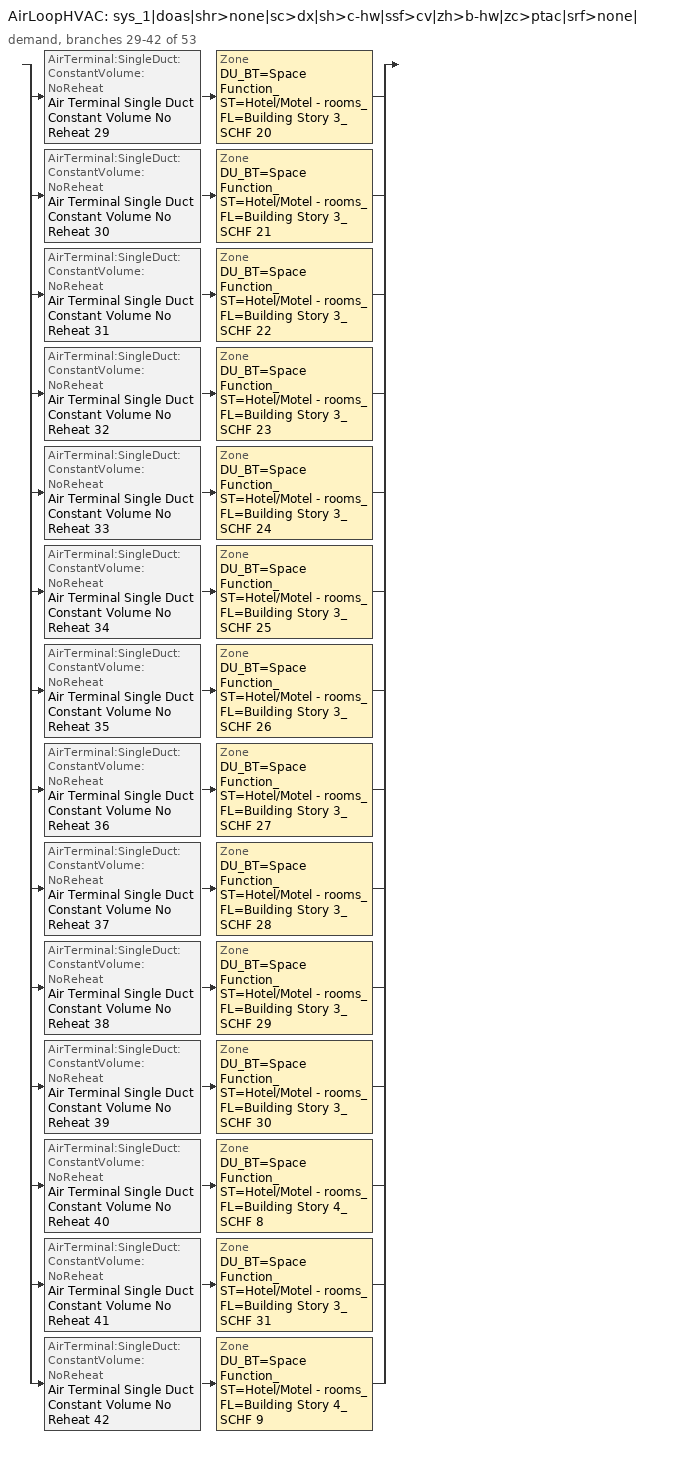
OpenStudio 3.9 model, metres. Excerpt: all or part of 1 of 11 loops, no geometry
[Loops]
AirLoopHVAC 'sys_1|doas|shr>none|sc>dx|sh>c-hw|ssf>cv|zh>b-hw|zc>ptac|srf>none|'
 demand, branches 29-42 of 53: split
  | AirTerminal:SingleDuct:ConstantVolume:NoReheat 'Air Terminal Single Duct Constant Volume No Reheat 29' > Zone 'DU_BT=Space Function_ST=Hotel/Motel - rooms_FL=Building Story 3_SCHF 20'
  | AirTerminal:SingleDuct:ConstantVolume:NoReheat 'Air Terminal Single Duct Constant Volume No Reheat 30' > Zone 'DU_BT=Space Function_ST=Hotel/Motel - rooms_FL=Building Story 3_SCHF 21'
  | AirTerminal:SingleDuct:ConstantVolume:NoReheat 'Air Terminal Single Duct Constant Volume No Reheat 31' > Zone 'DU_BT=Space Function_ST=Hotel/Motel - rooms_FL=Building Story 3_SCHF 22'
  | AirTerminal:SingleDuct:ConstantVolume:NoReheat 'Air Terminal Single Duct Constant Volume No Reheat 32' > Zone 'DU_BT=Space Function_ST=Hotel/Motel - rooms_FL=Building Story 3_SCHF 23'
  | AirTerminal:SingleDuct:ConstantVolume:NoReheat 'Air Terminal Single Duct Constant Volume No Reheat 33' > Zone 'DU_BT=Space Function_ST=Hotel/Motel - rooms_FL=Building Story 3_SCHF 24'
  | AirTerminal:SingleDuct:ConstantVolume:NoReheat 'Air Terminal Single Duct Constant Volume No Reheat 34' > Zone 'DU_BT=Space Function_ST=Hotel/Motel - rooms_FL=Building Story 3_SCHF 25'
  | AirTerminal:SingleDuct:ConstantVolume:NoReheat 'Air Terminal Single Duct Constant Volume No Reheat 35' > Zone 'DU_BT=Space Function_ST=Hotel/Motel - rooms_FL=Building Story 3_SCHF 26'
  | AirTerminal:SingleDuct:ConstantVolume:NoReheat 'Air Terminal Single Duct Constant Volume No Reheat 36' > Zone 'DU_BT=Space Function_ST=Hotel/Motel - rooms_FL=Building Story 3_SCHF 27'
  | AirTerminal:SingleDuct:ConstantVolume:NoReheat 'Air Terminal Single Duct Constant Volume No Reheat 37' > Zone 'DU_BT=Space Function_ST=Hotel/Motel - rooms_FL=Building Story 3_SCHF 28'
  | AirTerminal:SingleDuct:ConstantVolume:NoReheat 'Air Terminal Single Duct Constant Volume No Reheat 38' > Zone 'DU_BT=Space Function_ST=Hotel/Motel - rooms_FL=Building Story 3_SCHF 29'
  | AirTerminal:SingleDuct:ConstantVolume:NoReheat 'Air Terminal Single Duct Constant Volume No Reheat 39' > Zone 'DU_BT=Space Function_ST=Hotel/Motel - rooms_FL=Building Story 3_SCHF 30'
  | AirTerminal:SingleDuct:ConstantVolume:NoReheat 'Air Terminal Single Duct Constant Volume No Reheat 40' > Zone 'DU_BT=Space Function_ST=Hotel/Motel - rooms_FL=Building Story 4_SCHF 8'
  | AirTerminal:SingleDuct:ConstantVolume:NoReheat 'Air Terminal Single Duct Constant Volume No Reheat 41' > Zone 'DU_BT=Space Function_ST=Hotel/Motel - rooms_FL=Building Story 3_SCHF 31'
  | AirTerminal:SingleDuct:ConstantVolume:NoReheat 'Air Terminal Single Duct Constant Volume No Reheat 42' > Zone 'DU_BT=Space Function_ST=Hotel/Motel - rooms_FL=Building Story 4_SCHF 9'
[Sizing:Zone] Zone Cooling Design Supply Air Temperature Input Method=TemperatureDifference; Zone Cooling Design Supply Air Temperature {C}=14; Zone Cooling Design Supply Air Temperature Difference {deltaC}=11; Zone Heating Design Supply Air Temperature Input Method=TemperatureDifference; Zone Heating Design Supply Air Temperature {C}=40; Zone Heating Design Supply Air Temperature Difference {deltaC}=21; Zone Cooling Design Supply Air Humidity Ratio {kg-H2O/kg-air}=0.0085; Zone Heating Design Supply Air Humidity Ratio {kg-H2O/kg-air}=0.008; Zone Heating Sizing Factor=1.3; Zone Cooling Sizing Factor=1.1; Cooling Design Air Flow Method=DesignDay; Heating Design Air Flow Method=DesignDay; Account for Dedicated Outdoor Air System=No; Dedicated Outdoor Air System Control Strategy=NeutralSupplyAir; Dedicated Outdoor Air Low Setpoint Temperature for Design {C}=autosize; Dedicated Outdoor Air High Setpoint Temperature for Design {C}=autosize; Zone Load Sizing Method=Sensible Load Only No Latent Load; Zone Latent Cooling Design Supply Air Humidity Ratio Input Method=HumidityRatioDifference; Zone Cooling Design Supply Air Humidity Ratio Difference {kgWater/kgDryAir}=0.005; Zone Latent Heating Design Supply Air Humidity Ratio Input Method=HumidityRatioDifference; Zone Humidification Design Supply Air Humidity Ratio Difference {kgWater/kgDryAir}=0.005; Sizing Option=Coincident
DU_BT=Space Function_ST=Hotel/Motel - rooms_FL=Building Story 3_SCHF 20; DU_BT=Space Function_ST=Hotel/Motel - rooms_FL=Building Story 3_SCHF 21; DU_BT=Space Function_ST=Hotel/Motel - rooms_FL=Building Story 3_SCHF 22; DU_BT=Space Function_ST=Hotel/Motel - rooms_FL=Building Story 3_SCHF 23; DU_BT=Space Function_ST=Hotel/Motel - rooms_FL=Building Story 3_SCHF 24; DU_BT=Space Function_ST=Hotel/Motel - rooms_FL=Building Story 3_SCHF 25; DU_BT=Space Function_ST=Hotel/Motel - rooms_FL=Building Story 3_SCHF 26; DU_BT=Space Function_ST=Hotel/Motel - rooms_FL=Building Story 3_SCHF 27; DU_BT=Space Function_ST=Hotel/Motel - rooms_FL=Building Story 3_SCHF 28; DU_BT=Space Function_ST=Hotel/Motel - rooms_FL=Building Story 3_SCHF 29; DU_BT=Space Function_ST=Hotel/Motel - rooms_FL=Building Story 3_SCHF 30; DU_BT=Space Function_ST=Hotel/Motel - rooms_FL=Building Story 4_SCHF 8; DU_BT=Space Function_ST=Hotel/Motel - rooms_FL=Building Story 3_SCHF 31; DU_BT=Space Function_ST=Hotel/Motel - rooms_FL=Building Story 4_SCHF 9
[Zone equipment]
DU_BT=Space Function_ST=Hotel/Motel - rooms_FL=Building Story 3_SCHF 20: DU_BT=Space Function_ST=Hotel/Motel - rooms_FL=Building Story 3_SCHF 20 PTAC, Zone HVAC Baseboard Convective Water 29, Air Terminal Single Duct Constant Volume No Reheat 29
DU_BT=Space Function_ST=Hotel/Motel - rooms_FL=Building Story 3_SCHF 21: DU_BT=Space Function_ST=Hotel/Motel - rooms_FL=Building Story 3_SCHF 21 PTAC, Zone HVAC Baseboard Convective Water 30, Air Terminal Single Duct Constant Volume No Reheat 30
DU_BT=Space Function_ST=Hotel/Motel - rooms_FL=Building Story 3_SCHF 22: DU_BT=Space Function_ST=Hotel/Motel - rooms_FL=Building Story 3_SCHF 22 PTAC, Zone HVAC Baseboard Convective Water 31, Air Terminal Single Duct Constant Volume No Reheat 31
DU_BT=Space Function_ST=Hotel/Motel - rooms_FL=Building Story 3_SCHF 23: DU_BT=Space Function_ST=Hotel/Motel - rooms_FL=Building Story 3_SCHF 23 PTAC, Zone HVAC Baseboard Convective Water 32, Air Terminal Single Duct Constant Volume No Reheat 32
DU_BT=Space Function_ST=Hotel/Motel - rooms_FL=Building Story 3_SCHF 24: DU_BT=Space Function_ST=Hotel/Motel - rooms_FL=Building Story 3_SCHF 24 PTAC, Zone HVAC Baseboard Convective Water 33, Air Terminal Single Duct Constant Volume No Reheat 33
DU_BT=Space Function_ST=Hotel/Motel - rooms_FL=Building Story 3_SCHF 25: DU_BT=Space Function_ST=Hotel/Motel - rooms_FL=Building Story 3_SCHF 25 PTAC, Zone HVAC Baseboard Convective Water 34, Air Terminal Single Duct Constant Volume No Reheat 34
DU_BT=Space Function_ST=Hotel/Motel - rooms_FL=Building Story 3_SCHF 26: DU_BT=Space Function_ST=Hotel/Motel - rooms_FL=Building Story 3_SCHF 26 PTAC, Zone HVAC Baseboard Convective Water 35, Air Terminal Single Duct Constant Volume No Reheat 35
DU_BT=Space Function_ST=Hotel/Motel - rooms_FL=Building Story 3_SCHF 27: DU_BT=Space Function_ST=Hotel/Motel - rooms_FL=Building Story 3_SCHF 27 PTAC, Zone HVAC Baseboard Convective Water 36, Air Terminal Single Duct Constant Volume No Reheat 36
DU_BT=Space Function_ST=Hotel/Motel - rooms_FL=Building Story 3_SCHF 28: DU_BT=Space Function_ST=Hotel/Motel - rooms_FL=Building Story 3_SCHF 28 PTAC, Zone HVAC Baseboard Convective Water 37, Air Terminal Single Duct Constant Volume No Reheat 37
DU_BT=Space Function_ST=Hotel/Motel - rooms_FL=Building Story 3_SCHF 29: DU_BT=Space Function_ST=Hotel/Motel - rooms_FL=Building Story 3_SCHF 29 PTAC, Zone HVAC Baseboard Convective Water 38, Air Terminal Single Duct Constant Volume No Reheat 38
DU_BT=Space Function_ST=Hotel/Motel - rooms_FL=Building Story 3_SCHF 30: DU_BT=Space Function_ST=Hotel/Motel - rooms_FL=Building Story 3_SCHF 30 PTAC, Zone HVAC Baseboard Convective Water 39, Air Terminal Single Duct Constant Volume No Reheat 39
DU_BT=Space Function_ST=Hotel/Motel - rooms_FL=Building Story 4_SCHF 8: DU_BT=Space Function_ST=Hotel/Motel - rooms_FL=Building Story 4_SCHF 8 PTAC, Zone HVAC Baseboard Convective Water 40, Air Terminal Single Duct Constant Volume No Reheat 40
DU_BT=Space Function_ST=Hotel/Motel - rooms_FL=Building Story 3_SCHF 31: DU_BT=Space Function_ST=Hotel/Motel - rooms_FL=Building Story 3_SCHF 31 PTAC, Zone HVAC Baseboard Convective Water 41, Air Terminal Single Duct Constant Volume No Reheat 41
DU_BT=Space Function_ST=Hotel/Motel - rooms_FL=Building Story 4_SCHF 9: DU_BT=Space Function_ST=Hotel/Motel - rooms_FL=Building Story 4_SCHF 9 PTAC, Zone HVAC Baseboard Convective Water 42, Air Terminal Single Duct Constant Volume No Reheat 42
[Coil:Cooling:DX:SingleSpeed] Availability Schedule=Always On Discrete; Rated Total Cooling Capacity {W}=autosize; Rated Sensible Heat Ratio=autosize; Rated COP {W/W}=2.72491; Rated Air Flow Rate {m3/s}=autosize; Rated Evaporator Fan Power Per Volume Flow Rate 2017 {W/(m3/s)}=773.3; Rated Evaporator Fan Power Per Volume Flow Rate 2023 {W/(m3/s)}=934.4; Total Cooling Capacity Function of Temperature Curve=DXCOOL-NECB2011-REF-CAPFT; Total Cooling Capacity Function of Flow Fraction Curve=DXCOOL-NECB2011-REF-CAPFFLOW; Energy Input Ratio Function of Temperature Curve=DXCOOL-NECB2011-REF-COOLEIRFT; Energy Input Ratio Function of Flow Fraction Curve=DXCOOL-NECB2011-REF-COOLEIRFFLOW; Part Load Fraction Correlation Curve=DXCOOL-NECB2011-REF-COOLPLFFPLR; Minimum Outdoor Dry-Bulb Temperature for Compressor Operation {C}=-25; Nominal Time for Condensate Removal to Begin {s}=0; Ratio of Initial Moisture Evaporation Rate and Steady State Latent Capacity=0; Maximum Cycling Rate {cycles/hr}=0; Latent Capacity Time Constant {s}=0; Condenser Type=AirCooled; Evaporative Condenser Effectiveness=0.9; Evaporative Condenser Air Flow Rate {m3/s}=autosize; Evaporative Condenser Pump Rated Power Consumption {W}=autosize; Crankcase Heater Capacity {W}=0; Maximum Outdoor Dry-Bulb Temperature for Crankcase Heater Operation {C}=10; Basin Heater Capacity {W/K}=0; Basin Heater Setpoint Temperature {C}=2
Coil Cooling DX Single Speed 29 5kBtu/hr 7.7726EER; Coil Cooling DX Single Speed 30 3kBtu/hr 7.7726EER; Coil Cooling DX Single Speed 31 3kBtu/hr 7.7726EER; Coil Cooling DX Single Speed 32 5kBtu/hr 7.7726EER; Coil Cooling DX Single Speed 33 3kBtu/hr 7.7726EER; Coil Cooling DX Single Speed 34 3kBtu/hr 7.7726EER; Coil Cooling DX Single Speed 35 3kBtu/hr 7.7726EER; Coil Cooling DX Single Speed 36 3kBtu/hr 7.7726EER; Coil Cooling DX Single Speed 37 5kBtu/hr 7.7726EER; Coil Cooling DX Single Speed 38 3kBtu/hr 7.7726EER; Coil Cooling DX Single Speed 39 3kBtu/hr 7.7726EER; Coil Cooling DX Single Speed 40 14kBtu/hr 7.7726EER; Coil Cooling DX Single Speed 41 3kBtu/hr 7.7726EER; Coil Cooling DX Single Speed 42 9kBtu/hr 7.7726EER
[Coil:Heating:Electric] Availability Schedule=ON_OFF_ALWAYS_OFF
Coil Heating Electric 29; Coil Heating Electric 30; Coil Heating Electric 31; Coil Heating Electric 32; Coil Heating Electric 33; Coil Heating Electric 34; Coil Heating Electric 35; Coil Heating Electric 36; Coil Heating Electric 37; Coil Heating Electric 38; Coil Heating Electric 39; Coil Heating Electric 40; Coil Heating Electric 41; Coil Heating Electric 42
[Fan:OnOff] Availability Schedule=Always On Discrete; Fan Total Efficiency=0.39975; Pressure Rise {Pa}=331.288; Maximum Flow Rate {m3/s}=autosize; Motor Efficiency=0.615; Motor In Airstream Fraction=1
Name | Fan Power Ratio Function of Speed Ratio Curve | Fan Efficiency Ratio Function of Speed Ratio Curve
Fan On Off 29 | Fan On Off Power Curve 28 | Fan On Off Efficiency Curve 28
Fan On Off 30 | Fan On Off Power Curve 29 | Fan On Off Efficiency Curve 29
Fan On Off 31 | Fan On Off Power Curve 30 | Fan On Off Efficiency Curve 30
Fan On Off 32 | Fan On Off Power Curve 31 | Fan On Off Efficiency Curve 31
Fan On Off 33 | Fan On Off Power Curve 32 | Fan On Off Efficiency Curve 32
Fan On Off 34 | Fan On Off Power Curve 33 | Fan On Off Efficiency Curve 33
Fan On Off 35 | Fan On Off Power Curve 34 | Fan On Off Efficiency Curve 34
Fan On Off 36 | Fan On Off Power Curve 35 | Fan On Off Efficiency Curve 35
Fan On Off 37 | Fan On Off Power Curve 36 | Fan On Off Efficiency Curve 36
Fan On Off 38 | Fan On Off Power Curve 37 | Fan On Off Efficiency Curve 37
Fan On Off 39 | Fan On Off Power Curve 38 | Fan On Off Efficiency Curve 38
Fan On Off 40 | Fan On Off Power Curve 39 | Fan On Off Efficiency Curve 39
Fan On Off 41 | Fan On Off Power Curve 40 | Fan On Off Efficiency Curve 40
Fan On Off 42 | Fan On Off Power Curve 41 | Fan On Off Efficiency Curve 41
[ZoneHVAC:PackagedTerminalAirConditioner] Availability Schedule=Always On Discrete; Supply Air Flow Rate During Cooling Operation {m3/s}=Autosize; Supply Air Flow Rate During Heating Operation {m3/s}=Autosize; Supply Air Flow Rate When No Cooling or Heating is Needed {m3/s}=Autosize; No Load Supply Air Flow Rate Control Set To Low Speed=Yes; Outdoor Air Flow Rate During Cooling Operation {m3/s}=1e-05; Outdoor Air Flow Rate During Heating Operation {m3/s}=1e-05; Outdoor Air Flow Rate When No Cooling or Heating is Needed {m3/s}=1e-05; Fan Placement=DrawThrough; Supply Air Fan Operating Mode Schedule=ON_OFF_ALWAYS_OFF
Name | Supply Air Fan | Heating Coil | Cooling Coil
DU_BT=Space Function_ST=Hotel/Motel - rooms_FL=Building Story 3_SCHF 20 PTAC | Fan On Off 29 | Coil Heating Electric 29 | Coil Cooling DX Single Speed 29 5kBtu/hr 7.7726EER
DU_BT=Space Function_ST=Hotel/Motel - rooms_FL=Building Story 3_SCHF 21 PTAC | Fan On Off 30 | Coil Heating Electric 30 | Coil Cooling DX Single Speed 30 3kBtu/hr 7.7726EER
DU_BT=Space Function_ST=Hotel/Motel - rooms_FL=Building Story 3_SCHF 22 PTAC | Fan On Off 31 | Coil Heating Electric 31 | Coil Cooling DX Single Speed 31 3kBtu/hr 7.7726EER
DU_BT=Space Function_ST=Hotel/Motel - rooms_FL=Building Story 3_SCHF 23 PTAC | Fan On Off 32 | Coil Heating Electric 32 | Coil Cooling DX Single Speed 32 5kBtu/hr 7.7726EER
DU_BT=Space Function_ST=Hotel/Motel - rooms_FL=Building Story 3_SCHF 24 PTAC | Fan On Off 33 | Coil Heating Electric 33 | Coil Cooling DX Single Speed 33 3kBtu/hr 7.7726EER
DU_BT=Space Function_ST=Hotel/Motel - rooms_FL=Building Story 3_SCHF 25 PTAC | Fan On Off 34 | Coil Heating Electric 34 | Coil Cooling DX Single Speed 34 3kBtu/hr 7.7726EER
DU_BT=Space Function_ST=Hotel/Motel - rooms_FL=Building Story 3_SCHF 26 PTAC | Fan On Off 35 | Coil Heating Electric 35 | Coil Cooling DX Single Speed 35 3kBtu/hr 7.7726EER
DU_BT=Space Function_ST=Hotel/Motel - rooms_FL=Building Story 3_SCHF 27 PTAC | Fan On Off 36 | Coil Heating Electric 36 | Coil Cooling DX Single Speed 36 3kBtu/hr 7.7726EER
DU_BT=Space Function_ST=Hotel/Motel - rooms_FL=Building Story 3_SCHF 28 PTAC | Fan On Off 37 | Coil Heating Electric 37 | Coil Cooling DX Single Speed 37 5kBtu/hr 7.7726EER
DU_BT=Space Function_ST=Hotel/Motel - rooms_FL=Building Story 3_SCHF 29 PTAC | Fan On Off 38 | Coil Heating Electric 38 | Coil Cooling DX Single Speed 38 3kBtu/hr 7.7726EER
DU_BT=Space Function_ST=Hotel/Motel - rooms_FL=Building Story 3_SCHF 30 PTAC | Fan On Off 39 | Coil Heating Electric 39 | Coil Cooling DX Single Speed 39 3kBtu/hr 7.7726EER
DU_BT=Space Function_ST=Hotel/Motel - rooms_FL=Building Story 4_SCHF 8 PTAC | Fan On Off 40 | Coil Heating Electric 40 | Coil Cooling DX Single Speed 40 14kBtu/hr 7.7726EER
DU_BT=Space Function_ST=Hotel/Motel - rooms_FL=Building Story 3_SCHF 31 PTAC | Fan On Off 41 | Coil Heating Electric 41 | Coil Cooling DX Single Speed 41 3kBtu/hr 7.7726EER
DU_BT=Space Function_ST=Hotel/Motel - rooms_FL=Building Story 4_SCHF 9 PTAC | Fan On Off 42 | Coil Heating Electric 42 | Coil Cooling DX Single Speed 42 9kBtu/hr 7.7726EER
[AirTerminal:SingleDuct:ConstantVolume:NoReheat] Availability Schedule=Always On Discrete; Maximum Air Flow Rate {m3/s}=AutoSize
Air Terminal Single Duct Constant Volume No Reheat 29; Air Terminal Single Duct Constant Volume No Reheat 30; Air Terminal Single Duct Constant Volume No Reheat 31; Air Terminal Single Duct Constant Volume No Reheat 32; Air Terminal Single Duct Constant Volume No Reheat 33; Air Terminal Single Duct Constant Volume No Reheat 34; Air Terminal Single Duct Constant Volume No Reheat 35; Air Terminal Single Duct Constant Volume No Reheat 36; Air Terminal Single Duct Constant Volume No Reheat 37; Air Terminal Single Duct Constant Volume No Reheat 38; Air Terminal Single Duct Constant Volume No Reheat 39; Air Terminal Single Duct Constant Volume No Reheat 40; Air Terminal Single Duct Constant Volume No Reheat 41; Air Terminal Single Duct Constant Volume No Reheat 42
[Schedule:Ruleset]
ON_OFF_ALWAYS_OFF: Default Day Schedule=Schedule Day 3
[Schedule:Day]
Schedule Day 3; wkdON_OFF_ALWAYS_OFF 1; satON_OFF_ALWAYS_OFF 1; sunON_OFF_ALWAYS_OFF 1: 1, 0, 0, 2, 0, 0, 3, 0, 0, 4, 0, 0, 5, 0, 0, 6, 0, 0, 7, 0, 0, 8, 0, 0, 9, 0, 0, 10, 0, 0, 11, 0, 0, 12, 0, 0, 13, 0, 0, 14, 0, 0, 15, 0, 0, 16, 0, 0, 17, 0, 0, 18, 0, 0, 19, 0, 0, 20, 0, 0, 21, 0, 0, 22, 0, 0, 23, 0, 0, 24, 0, 0
[Schedule:Rule] Schedule Ruleset=ON_OFF_ALWAYS_OFF; Date Specification Type=DateRange; Start Month=1; Start Day=1; End Month=12; End Day=31
Name | Rule Order | Day Schedule | Apply Sunday | Apply Monday | Apply Tuesday | Apply Wednesday | Apply Thursday | Apply Friday | Apply Saturday
wkdON_OFF_ALWAYS_OFF rule | 2 | wkdON_OFF_ALWAYS_OFF 1 | No | Yes | Yes | Yes | Yes | Yes | No
satON_OFF_ALWAYS_OFFrule | 1 | satON_OFF_ALWAYS_OFF 1 | No | No | No | No | No | No | Yes
sunON_OFF_ALWAYS_OFFrule | 0 | sunON_OFF_ALWAYS_OFF 1 | Yes | No | No | No | No | No | No
[Schedule:Constant]
Always On Discrete: Value=1
[Curve:Biquadratic] Minimum Value of x=13; Maximum Value of x=24; Minimum Value of y=24; Maximum Value of y=46
Name | Coefficient1 Constant | Coefficient2 x | Coefficient3 x**2 | Coefficient4 y | Coefficient5 y**2 | Coefficient6 x*y
DXCOOL-NECB2011-REF-CAPFT | 0.867905 | 0.0142459 | 0.00055436 | -0.0075575 | 3.3e-05 | -0.0001918
DXCOOL-NECB2011-REF-COOLEIRFT | 0.114171 | 0.0281822 | -0.0004199 | 0.0214108 | 0.000161028 | -0.000679104
[Curve:Quadratic] Minimum Value of x=0.5; Maximum Value of x=1.5
Name | Coefficient1 Constant | Coefficient2 x | Coefficient3 x**2
DXCOOL-NECB2011-REF-CAPFFLOW | 0.8 | 0.2 | 0
DXCOOL-NECB2011-REF-COOLEIRFFLOW | 1.1552 | -0.1808 | 0.0256
[Curve:Cubic] Maximum Value of x=1
Name | Coefficient1 Constant | Coefficient2 x | Coefficient3 x**2 | Coefficient4 x**3 | Minimum Value of x
Fan On Off Efficiency Curve 28; Fan On Off Efficiency Curve 29; Fan On Off Efficiency Curve 30; Fan On Off Efficiency Curve 31; Fan On Off Efficiency Curve 32; Fan On Off Efficiency Curve 33; Fan On Off Efficiency Curve 34; Fan On Off Efficiency Curve 35; Fan On Off Efficiency Curve 36; Fan On Off Efficiency Curve 37; Fan On Off Efficiency Curve 38; Fan On Off Efficiency Curve 39; Fan On Off Efficiency Curve 40; Fan On Off Efficiency Curve 41 | 1 | 0 | 0 | 0 | 0
DXCOOL-NECB2011-REF-COOLPLFFPLR | 0.0277 | 4.9151 | -8.184 | 4.2702 | 0.7
[Curve:Exponent] Coefficient1 Constant=1; Coefficient2 Constant=0; Coefficient3 Constant=0; Minimum Value of x=0; Maximum Value of x=1
Fan On Off Power Curve 28; Fan On Off Power Curve 29; Fan On Off Power Curve 30; Fan On Off Power Curve 31; Fan On Off Power Curve 32; Fan On Off Power Curve 33; Fan On Off Power Curve 34; Fan On Off Power Curve 35; Fan On Off Power Curve 36; Fan On Off Power Curve 37; Fan On Off Power Curve 38; Fan On Off Power Curve 39; Fan On Off Power Curve 40; Fan On Off Power Curve 41
